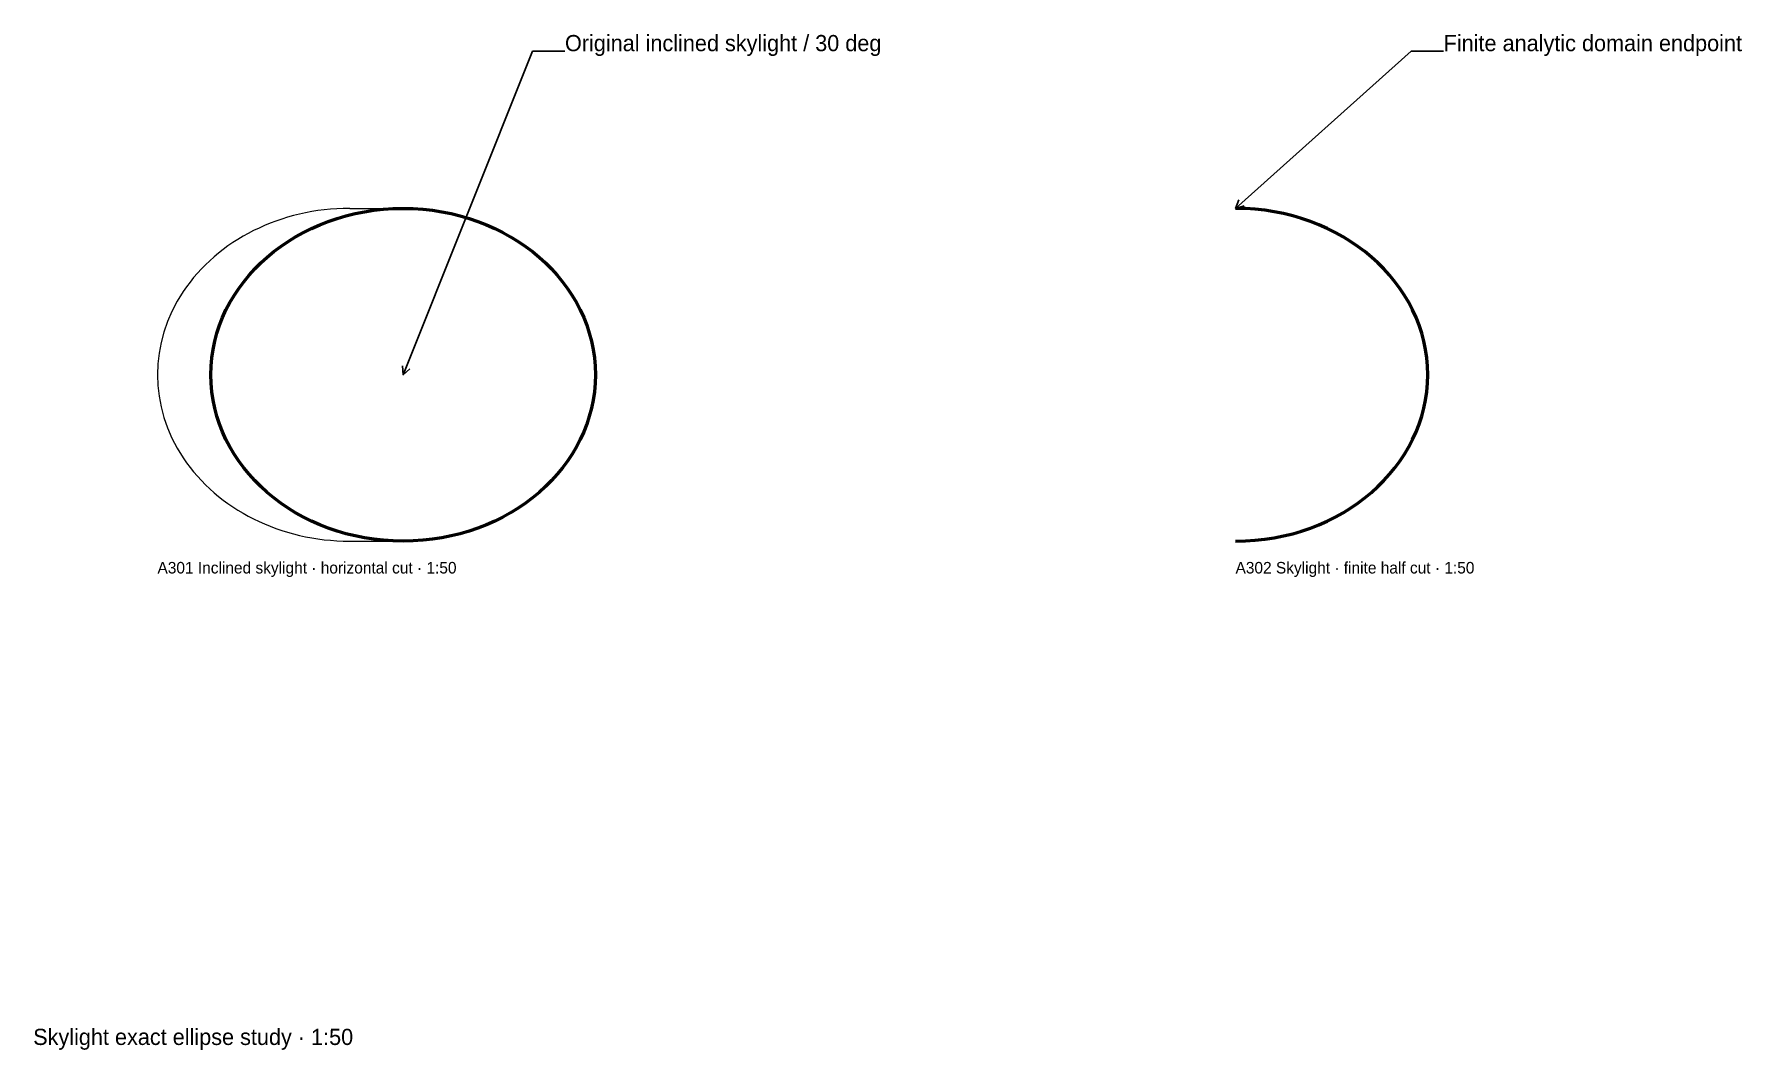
# Model space of a CAD drawing. Header units: millimetres. Extents: x 80005 to 80374, y 4 to 224.
import ezdxf

# ---------------------------------------------------------------- set-up
doc = ezdxf.new("R2010")
doc.units = ezdxf.units.MM
doc.layers.add('90 Derived drawings', color=7, linetype='CONTINUOUS', lineweight=25, true_color=0x202020)
doc.layers.add('Default', color=7, linetype='CONTINUOUS', lineweight=25, true_color=0x4f8cff)

msp = doc.modelspace()

# ---------------------------------------------------------------- linework, layer by layer
at = {"layer": '90 Derived drawings', "linetype": 'CONTINUOUS', "lineweight": 18, "true_color": 0x202020}
for p, q in [((80073.45, 186), (80085, 186)), ((80073.45, 114), (80085, 114))]:
    msp.add_line(p, q, dxfattribs=at)
at = {"layer": '90 Derived drawings', "linetype": 'CONTINUOUS', "lineweight": 25, "true_color": 0x202020}
for points in [[(80085, 150, 0), (80113, 220, 0), (80120, 220, 0)], [(80265, 186, 0), (80303, 220, 0), (80310, 220, 0)], [(80265.72, 187.82, 0), (80265, 186, 0), (80266.89, 186.51, 0)], [(80084.84, 151.95, 0), (80085, 150, 0), (80086.46, 151.3, 0)]]:
    msp.add_polyline3d(points, dxfattribs=at)
at = {"layer": '90 Derived drawings', "linetype": 'CONTINUOUS', "lineweight": 50, "true_color": 0x202020}
msp.add_ellipse((80085, 150), major_axis=(41.57, 0), ratio=0.866025, dxfattribs=at)
at = {"layer": '90 Derived drawings', "linetype": 'CONTINUOUS', "lineweight": 18, "true_color": 0x202020}
msp.add_ellipse((80073.45, 150), major_axis=(41.57, 0), ratio=0.866025, start_param=1.570796, end_param=4.712389, dxfattribs=at)
at = {"layer": '90 Derived drawings', "linetype": 'CONTINUOUS', "lineweight": 50, "true_color": 0x202020}
msp.add_ellipse((80265, 150), major_axis=(41.57, 0), ratio=0.866025, start_param=4.712389, end_param=1.570796, dxfattribs=at)

# ---------------------------------------------------------------- texts
at = {"layer": '90 Derived drawings', "linetype": 'CONTINUOUS', "lineweight": 25, "true_color": 0x202020}
for s, height, p in [('Original inclined skylight / 30 deg', 3.5, (80120, 220)), ('Finite analytic domain endpoint', 3.5, (80310, 220)), ('A301 Inclined skylight · horizontal cut · 1:50', 2.5, (80031.88, 107)), ('A302 Skylight · finite half cut · 1:50', 2.5, (80265, 107))]:
    msp.add_text(s, height=height, dxfattribs=at).set_placement(p)
at = {"layer": 'Default', "linetype": 'CONTINUOUS', "lineweight": 25, "true_color": 0x4f8cff}
msp.add_text('Skylight exact ellipse study · 1:50', height=3.5, dxfattribs=at).set_placement((80005, 5))

doc.saveas('drawing.dxf')
